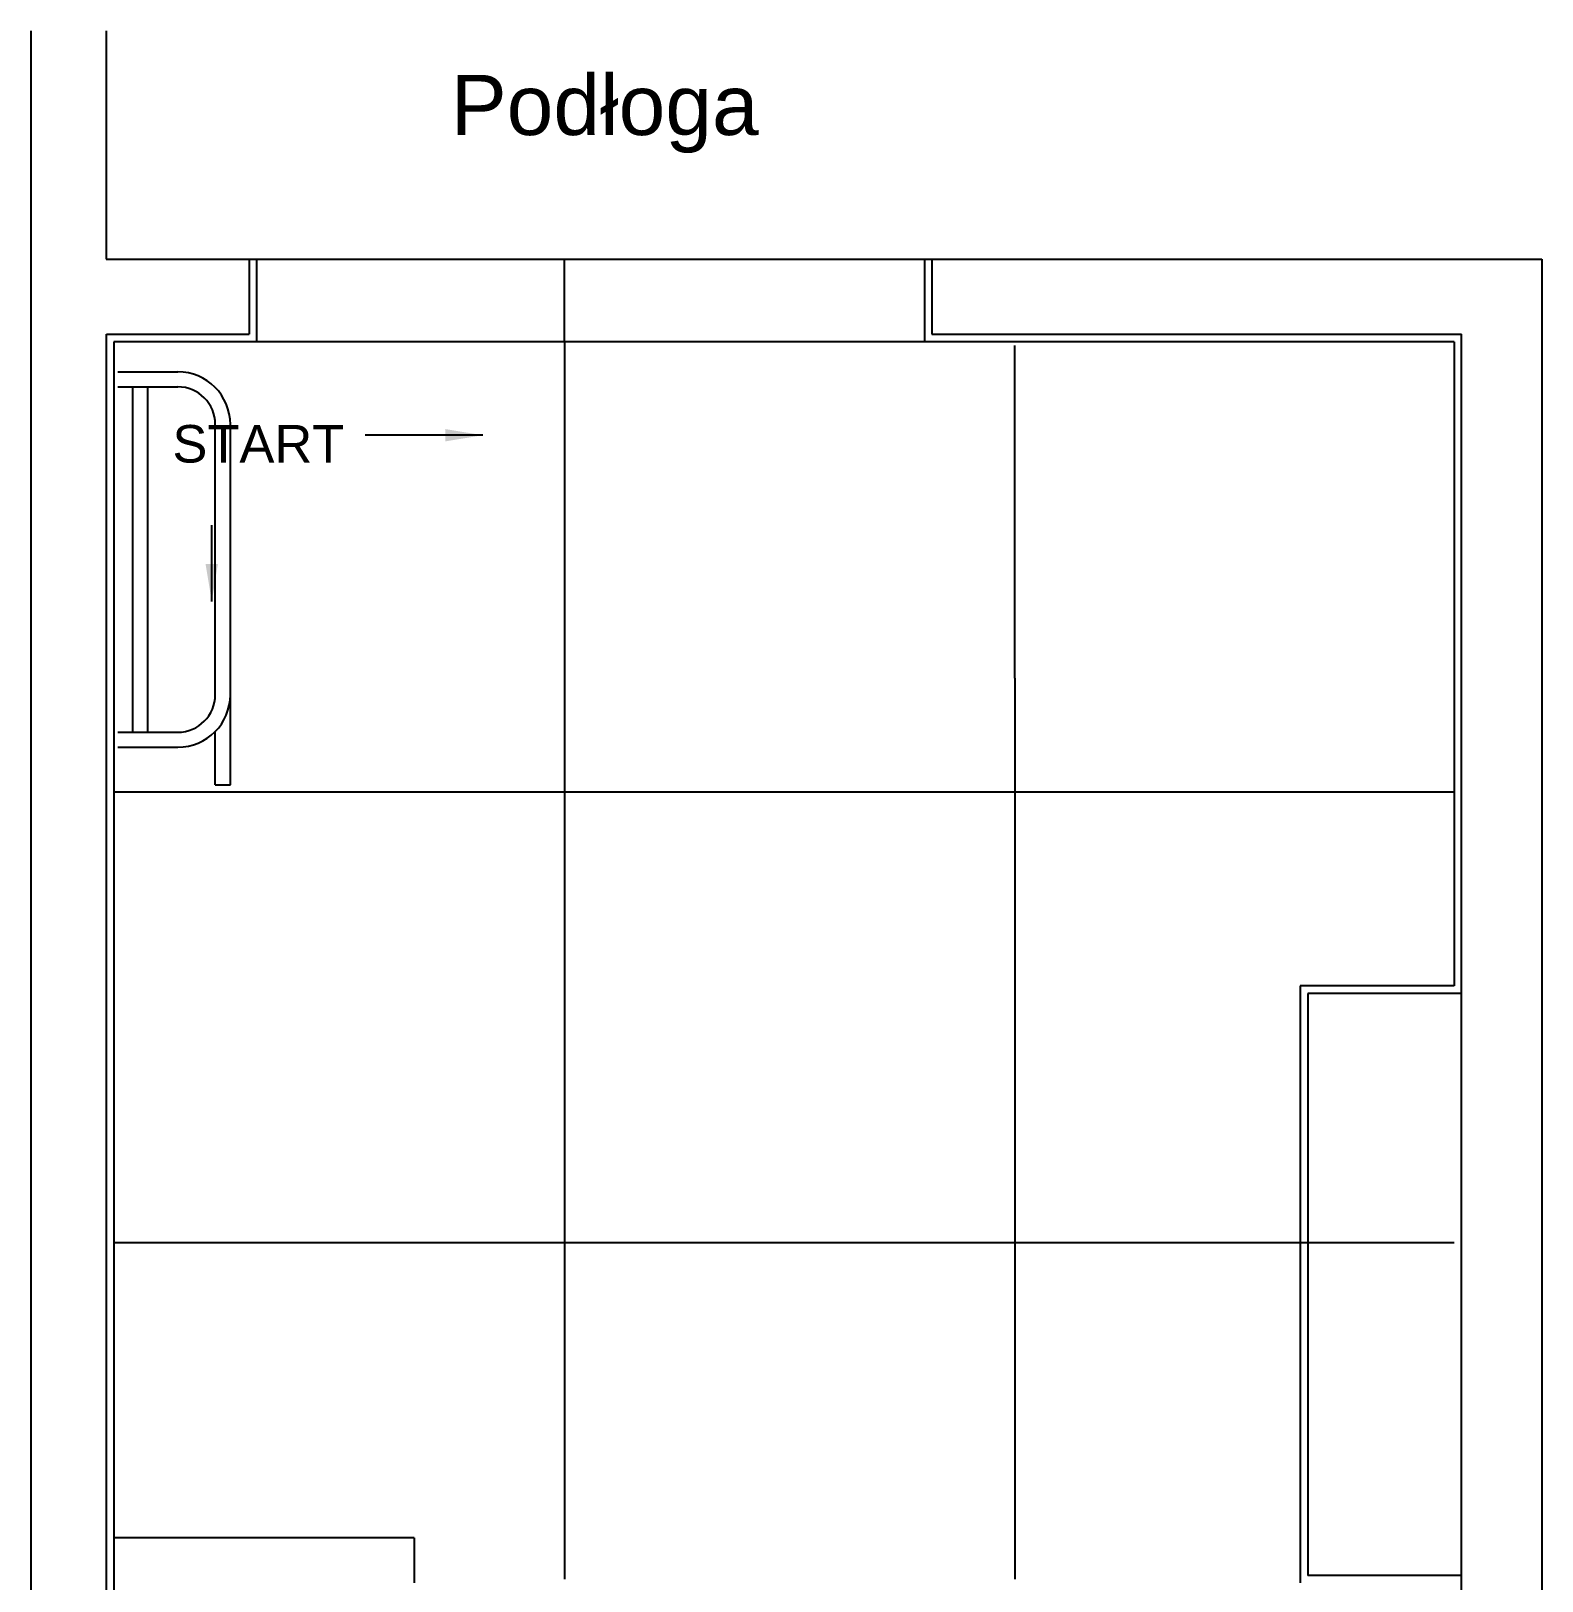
# Model space of a CAD drawing. Header units: millimetres. Extents: x 976 to 9349, y -1578 to 2211.
# Drawn here: x 5983.3 to 6184.6, y 88.4 to 294.8 of the extents above; entities that cross this region are included whole.
import ezdxf

# ---------------------------------------------------------------- set-up
doc = ezdxf.new("R2010")
doc.units = ezdxf.units.MM
for name, color, linetype in [('Grzejniki', 12, 'Continuous'), ('Płytki', 254, 'Continuous'), ('Szkic', 6, 'Continuous'), ('Ściany', 7, 'Continuous')]:
    doc.layers.add(name, color=color, linetype=linetype)
doc.dimstyles.new('ISO-25', dxfattribs={"dimtxt": 4, "dimasz": 5, "dimexe": 1.25, "dimexo": 0.625, "dimgap": 1, "dimtad": 1, "dimtxsty": 'Standard', "dimcen": 2.5, "dimadec": 0, "dimazin": 0, "dimtfac": 1, "dimtmove": 0, "dimatfit": 3, "dimfxl": 1, "dimarcsym": 0})

# ---------------------------------------------------------------- blocks, each defined once
blk = doc.blocks.new('Z$W@#12287')
for p, q in [((0, 55), (8, 55)), ((0, 53), (8, 53)), ((2, 7), (2, 53)), ((4, 7), (4, 53)), ((13, 12), (13, 48)), ((15, 0), (15, 48)), ((0, 7), (8, 7)), ((13, 0), (13, 7.1)), ((0, 5), (8, 5)), ((13, 0), (15, 0))]:
    blk.add_line(p, q)
for centre, radius, start, end in [((8, 48), 7, 0, 90), ((8, 48), 5, 0, 90), ((8, 12), 5, 270, 0), ((8, 12), 7, 270, 0)]:
    blk.add_arc(centre, radius, start, end)

msp = doc.modelspace()

# ---------------------------------------------------------------- linework, layer by layer
at = {"layer": 'Płytki'}
for p, q in [((6012.385, 264.403), (6103.335, 264.403)), ((6013.385, 264.403), (6054.385, 264.403)), ((6013.385, 264.403), (6013.385, 253.403)), ((6054.385, 264.403), (6102.282, 264.403)), ((6054.385, 253.403), (6054.385, 264.403)), ((6102.335, 264.403), (6102.335, 253.403)), ((5994.385, 253.403), (5994.385, 208.603)), ((6172.885, 253.403), (5994.385, 253.403)), ((6054.385, 253.403), (6054.385, 88.603)), ((6054.385, 253.403), (6054.385, 88.603)), ((6114.385, 208.603), (6114.385, 252.903)), ((6114.385, 208.603), (6114.385, 252.903)), ((6172.885, 253.403), (6172.885, 167.603)), ((5994.385, 208.603), (5994.385, 88.603)), ((6114.385, 208.603), (6114.385, 88.603)), ((6114.385, 208.603), (6114.385, 88.603)), ((6172.885, 193.403), (5994.385, 193.403)), ((6152.385, 167.603), (6152.385, 88.103)), ((6152.385, 167.603), (6152.385, 88.103)), ((6172.885, 167.603), (6152.385, 167.603)), ((6172.885, 133.403), (5994.385, 133.403)), ((6034.385, 94.103), (5994.385, 94.103)), ((6034.385, 94.103), (6034.385, 88.103)), ((5994.385, 88.603), (5994.385, 18.103))]:
    msp.add_line(p, q, dxfattribs=at)
at = {"layer": 'Ściany'}
for p, q in [((5983.335, -3.297), (5983.335, 294.803)), ((5993.335, 294.803), (5993.335, 264.403)), ((5993.335, 264.403), (6012.385, 264.403)), ((6012.385, 264.403), (6012.385, 254.403)), ((6103.335, 264.403), (6103.335, 254.403)), ((6103.335, 264.403), (6184.585, 264.403)), ((6184.585, 264.403), (6184.585, -3.297)), ((5993.385, 254.403), (6012.385, 254.403)), ((5993.385, 17.103), (5993.385, 254.403)), ((6103.335, 254.403), (6173.885, 254.403)), ((6173.885, 17.103), (6173.885, 254.403)), ((6173.885, 166.603), (6153.385, 166.603)), ((6153.385, 166.603), (6153.385, 89.103)), ((6173.885, 89.103), (6153.385, 89.103))]:
    msp.add_line(p, q, dxfattribs=at)

# ---------------------------------------------------------------- block references
at = {"layer": 'Grzejniki'}
msp.add_blockref('Z$W@#12287', (5994.885, 194.403), dxfattribs=at)

# ---------------------------------------------------------------- texts
at = {"insert": (6039.238, 288.949), "char_height": 8, "width": 151.34016, "attachment_point": 1}
msp.add_mtext('{\\fArial|b0|i0|c238|p0;Podłoga}', dxfattribs=at)
at = {"layer": 'Szkic', "insert": (6002.171, 242.323), "char_height": 5, "width": 24.45653, "attachment_point": 1}
msp.add_mtext('{\\fArial|b0|i0|c238|p0;START}', dxfattribs=at)

# ---------------------------------------------------------------- leaders
at = {"layer": 'Szkic'}
for points in [[(6043.506, 240.962), (6027.848, 240.962)], [(6007.407, 218.829), (6007.407, 228.988)]]:
    msp.add_leader(points, dimstyle='ISO-25', override={"dimgap": 1, "dimtad": 0}, dxfattribs=at)

doc.saveas('drawing.dxf')
